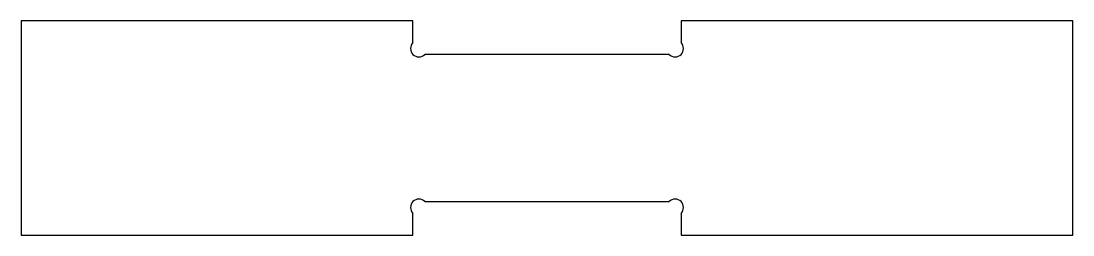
# Model space of a CAD drawing. Header units: inches. Extents: x -0.5 to 15.2, y -2.7 to 0.5.
import ezdxf

# ---------------------------------------------------------------- set-up
doc = ezdxf.new("R2010")
doc.units = ezdxf.units.IN
doc.layers.get('0').update_dxf_attribs({"linetype": 'CONTINUOUS'})

msp = doc.modelspace()

# ---------------------------------------------------------------- linework, layer by layer
for p, q in [((5.35, 0.5), (-0.5, 0.5)), ((-0.5, 0.5), (-0.5, -2.7)), ((5.35, 0.177), (5.35, 0.5)), ((15.2, 0.5), (9.35, 0.5)), ((9.35, 0.5), (9.35, 0.177)), ((15.2, -2.7), (15.2, 0.5)), ((9.173, 0), (5.527, 0)), ((5.527, -2.2), (9.173, -2.2)), ((5.35, -2.7), (5.35, -2.377)), ((9.35, -2.377), (9.35, -2.7)), ((-0.5, -2.7), (5.35, -2.7)), ((9.35, -2.7), (15.2, -2.7))]:
    msp.add_line(p, q)
for centre, start, end in [((5.438, 0.088), 135, 315), ((9.262, 0.088), -135, 45), ((5.438, -2.288), 45, 225), ((9.262, -2.288), -45, 135)]:
    msp.add_arc(centre, 0.125, start, end)

doc.saveas('drawing.dxf')
